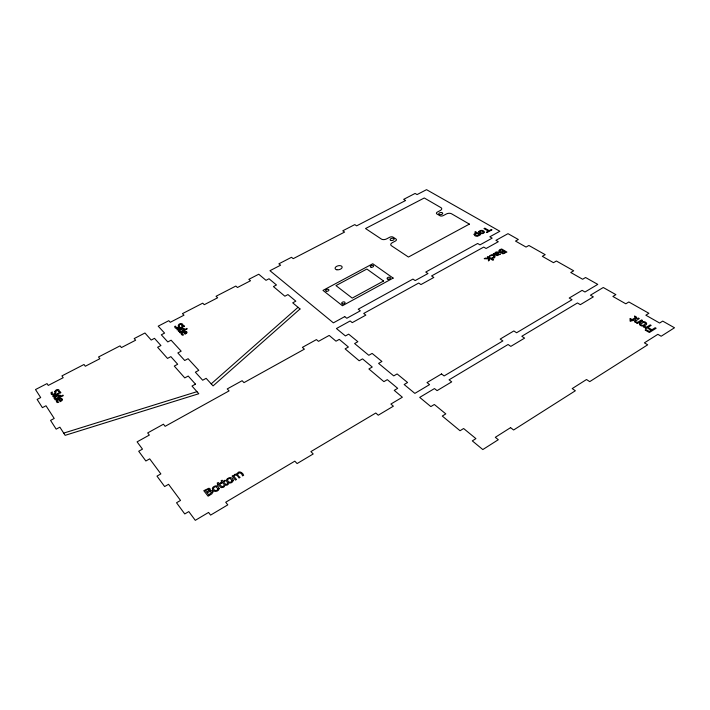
<?xml version="1.0" encoding="UTF-8"?>
<svg xmlns="http://www.w3.org/2000/svg" width="710" height="710" viewBox="0 0 710 710"><rect width="100%" height="100%" fill="white"/><g stroke="black" fill="none" stroke-linecap="round" stroke-linejoin="round"><path stroke-width="1.06" d="M211.207 383.861L298.031 307.306M63.705 433.109L196.972 391.663M181.148 333.585L181.503 334.596L182.825 335.289C185.132 334.934 179.781 333.452 183.349 332.298L185.115 334.161C190.919 331.401 182.097 329.502 181.148 333.585M54.776 391.494L54.883 393.242L53.507 394.254L52.176 393.802L52.3 391.982L51.022 392.648C50.259 396.322 56.694 395.195 55.93 392.177C57.004 386.657 58.726 393.81 59.649 391.68L58.788 389.755A2.769 1.553 -24.5 0 0 57.572 389.577L55.788 390.234L54.776 391.494M59.64 396.384L56.285 398.612L55.016 397.946A1.207 0.683 -24.7 0 1 55.265 397.298L58.114 395.745L59.64 396.384M498.606 252.787C495.482 256.23 497.994 254.331 500.443 254.082L497.071 255.627L493.246 253.674L494.453 253.479L495.757 252.174A1.864 1.047 -7.1 0 1 496.805 251.961L497.16 251.97A2.103 1.18 -7.1 0 1 498.118 252.263L498.606 252.787M645.683 323.272L644.609 324.639L642.781 325.34A1.651 0.994 -0.3 0 1 641.6 325.189L640.952 324.816A1.642 0.985 -0.3 0 1 640.677 324.115L643.579 322.305L645.683 323.272M232.108 480.466C231.886 483.111 227.369 482.702 227.617 479.969A1.695 1.163 -21.8 0 1 228.212 479.099L228.993 478.638A1.677 1.154 -21.8 0 1 230.164 478.478L232.108 480.466M501.358 252.751L502.928 253.852L506.913 252.068L501.65 248.988C497.062 249.769 498.748 253.355 501.358 252.751M182.035 325.304C181.866 327.363 184.156 324.053 181.92 323.795A2.574 1.447 -19.3 0 0 180.686 323.662C178.592 323.698 177.828 325.517 178.476 327.177C175.965 329.99 176.142 324.647 174.651 326.485C174.607 329.245 178.813 328.943 179.63 326.884C178.068 325.029 181.334 323.032 182.035 325.304M217.988 488.764C217.757 491.435 213.195 491.036 213.497 488.258A1.704 1.171 -22.8 0 1 214.109 487.371L214.89 486.909A1.695 1.163 -22.8 0 1 216.08 486.74L217.988 488.764M209.281 490.042L206.672 492.243L205.412 490.637L208.163 489.234L209.281 490.042M489.607 258.325L489.376 260.375L488.382 260.925L488.702 258.848L484.229 258.706L485.276 258.12L488.915 258.271L487.353 256.958L488.143 256.514L493.601 259.807L492.802 260.25L489.607 258.325M186.41 332.28L185.381 333.363L184.032 331.943L185.825 331.677L186.41 332.28M212.911 491.95L211.908 493.805L208.101 496.192L203.788 490.681L209.006 488.214L210.355 489.163L209.894 490.654L212.086 490.654L212.911 491.95M479.578 231.708L481.699 233.146A1.34 0.737 -7.8 0 0 482.667 232.986L483.235 232.676A1.358 0.737 -7.8 0 0 483.546 232.135L481.407 230.892L479.578 231.708M475.017 234.264L476.925 235.684A1.065 0.586 -8 0 0 477.812 235.578L478.886 234.54L476.783 233.306L475.017 234.264M494.311 256.603L491.826 257.899L492.571 258.342C495.589 258.431 496.148 254.704 492.802 254.721A2.387 1.34 -7.3 0 0 491.187 254.863C486.421 258.369 492.962 253.337 494.311 256.603M233.297 480.253C232.915 483.954 225.949 484.22 226.508 480.022A2.955 2.032 -21.8 0 1 227.528 478.647L228.735 477.936A2.929 2.015 -21.8 0 1 230.608 477.617L232.232 478.283L233.297 480.253M56.312 400.901L57.057 402.579L58.779 402.321L57.199 401.106L58.752 399.481L60.208 401.647C66.651 398.692 57.714 396.322 56.312 400.901M219.177 488.551C218.786 492.287 211.749 492.562 212.388 488.303A2.982 2.05 -22.8 0 1 213.426 486.909L214.651 486.199A2.946 2.023 -22.8 0 1 216.523 485.871L218.139 486.554L219.177 488.551M474.094 234.256C474.378 237.238 478.797 236.173 479.809 235.072L480.581 234.646L475.496 231.682L474.724 232.099L476.277 233.004L474.094 234.256M211.642 492.367L208.749 494.897L207.151 492.855L210.053 491.355L211.642 492.367M635.468 321.124L635.636 321.648A2.068 1.242 -0.6 0 0 636.737 322.109L637.855 322.225L641.609 319.89L642.479 320.387L637.447 323.529L636.577 323.023L637.136 322.677C632.353 323.086 634.722 318.231 638.414 318.053L639.284 318.55L635.468 321.124M636.462 317.272L632.832 319.997L633.409 320.343L632.708 320.778L632.122 320.441L630.675 321.337L629.823 320.831L631.261 319.935L629.681 319.021L630.382 318.586L631.971 319.5C637.358 318.027 633.746 317.104 634.651 315.941L636.462 317.272M61.832 399.535L60.607 400.742L59.498 399.091L61.344 398.825L61.832 399.535M478.691 231.682L479.099 232.853L481.513 233.67A2.343 1.278 -7.8 0 0 483.04 233.377L483.918 232.898A2.37 1.287 -7.8 0 0 484.477 232.046C483.688 229.836 479.951 229.871 478.691 231.682M502.21 252.44L503.168 253.213L505.484 252.183L503.94 251.278L502.21 252.44M639.639 323.662L639.533 324.071A2.858 1.722 -0.3 0 0 640.056 325.162L641.059 325.748A2.893 1.739 -0.3 0 0 642.905 326.023C651.691 324.603 642.816 318.373 639.639 323.662M499.547 251.091L500.781 252.041L503.354 250.932L501.411 249.796L499.547 251.091M237.22 473.499L236.998 474.067L234.779 474.342L233.519 475.904L233.146 475.46L232.09 476.082L235.445 480.102L236.51 479.481L233.998 476.481C235.125 473.242 238.258 475.957 239.021 477.999L240.086 477.377C234.167 474.023 241.045 470.091 242.598 475.895L243.654 475.274C242.829 472.611 238.8 470.206 237.22 473.499M497.603 253.133L496.086 254.455L494.994 253.807L496.201 252.645L497.603 253.133M178.885 330.132L178.609 330.452A1.961 1.109 -19.4 0 0 178.423 331.304L180.02 331.978L179.479 332.262L179.905 332.715L187.28 328.854L186.854 328.402L184.565 329.6A2.769 1.571 -19.4 0 0 184.032 328.561L181.68 328.57L178.885 330.132M54.643 396.908L54.306 397.263A2.103 1.189 -24.7 0 0 53.978 398.239L55.46 399.038L54.874 399.348L55.22 399.872L63.305 395.639L62.95 395.124L60.439 396.437A2.982 1.677 -24.6 0 0 60.084 395.23L57.723 395.195L54.643 396.908M223.854 485.959L221.99 486.865L219.638 484.22L221.6 483.066L221.138 482.507L219.177 483.661L218.236 482.489L217.162 483.119L218.103 484.282L217.384 484.708L217.837 485.276L218.565 484.85L220.996 487.637L223.33 487.353L224.422 486.536L223.916 485.915M227.75 483.661L225.895 484.575L223.526 481.939L225.487 480.794L225.026 480.226L223.064 481.38L222.123 480.217L221.059 480.839L221.999 482.001L221.28 482.427L221.742 482.986L222.461 482.569L224.901 485.347L227.236 485.054L228.318 484.238L227.75 483.661M300.019 308.983L213.08 385.894L206.14 378.341L202.678 380.223L195.365 372.191L198.791 370.336L188.097 358.701L184.724 360.502L177.837 352.941L181.174 351.166L171.101 340.205L167.8 341.927L161.312 334.8L164.578 333.105L158.197 326.165L168.776 320.698L170.276 322.287L183.979 315.196L182.452 313.634L202.714 303.17L204.276 304.688L217.65 297.765L216.053 296.274L235.827 286.059L237.459 287.514L250.506 280.761L248.846 279.332L258.742 274.22L266.002 280.326L269.028 278.755L276.465 284.976L273.421 286.574L284.861 296.212L287.949 294.579L295.821 301.164L292.715 302.824L300.019 308.983M180.065 330.026L179.568 330.461A1.127 0.639 -19.4 0 0 179.408 331.029L180.775 331.588L183.828 329.99L182.843 328.97L180.065 330.026M510.579 427.642L495.305 437.316L498.305 439.712L482.809 449.563L472.31 440.883L475.922 438.62L463.621 428.52L460.044 430.739L442.286 416.051L445.809 413.894L434.334 404.487L430.846 406.599L419.716 397.387L434.476 388.556L437.076 390.642L451.702 381.865L449.066 379.814L508.076 344.492L510.818 346.382L524.592 338.12L521.823 336.265L577.461 302.957L580.336 304.67L593.329 296.869L590.436 295.191L603.26 287.506L615.889 294.641L612.89 296.461L625.812 303.809L628.838 301.963L648.896 313.296L645.843 315.196L659.625 323.041L662.705 321.106L674.5 327.772L661.17 336.238L657.859 334.321L644.396 342.85L647.68 344.811L589.708 381.643L586.531 379.513L572.198 388.592L575.357 390.757L513.605 429.994L510.579 427.642M651.15 330.256L649.233 331.464L645.958 329.555L645.159 330.061L649.375 332.52L656.138 328.251L655.197 327.709L651.949 329.76L648.798 327.931L647.999 328.437L651.15 330.256M644.218 326.36L643.331 326.919L645.949 327.567L645.204 328.038L646.082 328.552L651.141 325.375L650.253 324.869L646.668 327.115L644.263 326.387M208.571 512.434L195.294 520.332L188.798 511.573L184.76 513.951L176.541 502.76L180.535 500.426L168.563 484.3L164.64 486.554L156.981 476.117L160.859 473.907L149.686 458.846L145.87 460.994L138.707 451.24L142.488 449.128L137.092 441.86L149.331 435.079L147.68 432.923L163.442 424.207L165.128 426.328L229.073 390.89L227.236 388.929L242.119 380.702L243.983 382.628L304.386 349.16L302.38 347.376L316.447 339.593L318.479 341.359L329.183 335.422L336.007 341.19L339.273 339.371L348.406 347.03L345.113 348.876L359.198 360.778L362.535 358.878L372.253 367.026L368.889 368.96L383.897 381.643L387.314 379.655L397.68 388.343L394.236 390.376L402.357 397.227L390.899 404.043L393.375 406.191L378.244 415.208L375.794 413.016L310.9 451.604L313.199 453.965L297.091 463.568L294.827 461.154L225.709 502.245L227.795 504.863L210.613 515.096L208.571 512.434M441.522 373.948L427.012 382.575L429.568 384.616L414.862 393.384L404.159 384.527L407.575 382.512L397.112 373.93L393.73 375.901L378.59 363.378L381.927 361.461L372.12 353.411L368.809 355.293L354.601 343.542L357.867 341.705L348.654 334.144L345.415 335.945L336.451 328.535L350.154 320.955L352.249 322.642L365.836 315.116L363.715 313.456L418.714 283.041L420.95 284.577L433.819 277.45L431.565 275.942L483.732 247.089L486.084 248.491L498.296 241.72L495.935 240.344L508.005 233.67L518.335 239.501L515.504 241.08L526.048 247.071L528.888 245.474L545.2 254.686L542.316 256.328L553.489 262.682L556.391 261.014L573.689 270.794L570.76 272.498L582.626 279.252L585.572 277.512L597.758 284.39L584.969 292.014L582.12 290.363L569.207 298.04L572.029 299.718L516.587 332.768L513.854 330.94L500.186 339.069L502.884 340.924L444.105 375.954L441.522 373.948M344.732 316.616L333.38 322.855L269.969 270.696L280.592 265.194L278.87 263.818L291.482 257.304L293.221 258.662L344.598 232.072L342.761 230.812L354.778 224.608L356.633 225.851L405.587 200.513L403.653 199.359L415.101 193.44L417.063 194.576L426.541 189.668L499.84 231.274L489.82 236.794L492.154 238.152L479.987 244.861L477.67 243.477L425.743 272.045L427.97 273.536L415.155 280.592L412.954 279.083L358.222 309.196L360.316 310.82L346.799 318.275L344.732 316.616M491.835 229.898L486.936 232.578L486.341 232.232L488.391 231.114L483.989 228.584L484.797 228.15L489.199 230.67L491.24 229.552L491.835 229.898M383.595 281.018L352.222 298.102L335.972 285.606L366.866 269.037L383.595 281.018M195.472 384.145L191.993 386.045L198.8 393.73L65.142 435.328L59.871 427.18L56.17 429.159L50.561 420.391L54.217 418.456L45.999 405.765L42.405 407.655L37.124 399.419L40.692 397.564L35.5 389.55L47.029 383.595L48.253 385.423L63.19 377.693L61.93 375.892L84.002 364.496L85.315 366.245L99.87 358.719L98.521 356.988L120.034 345.877L121.428 347.563L135.619 340.214L134.199 338.563L144.955 333.008L151.212 340.055L154.496 338.342L160.93 345.53L157.611 347.27L167.498 358.417L170.862 356.633L177.677 364.257L174.278 366.076L184.777 377.906L188.221 376.043L195.472 384.145M393.136 278.089L342.433 305.744L322.988 290.39L372.75 263.738L393.136 278.089M469.363 224.112L408.445 257.038L391.432 245.74A3.807 2.086 -10.9 0 1 392.337 242.669L395.399 241.045A2.529 1.376 -10.9 0 0 395.985 239.021L393.109 237.149A2.52 1.367 -11 0 0 389.648 237.282L386.604 238.888A3.763 2.041 -11.3 0 1 381.43 239.092L365.535 228.54L424.269 197.983L440.99 207.666A3.701 1.944 -9.5 0 1 440.306 210.506L437.378 212.05A2.485 1.313 -9.4 0 0 436.907 213.958L439.898 215.716A2.494 1.322 -9.3 0 0 443.359 215.565L446.297 214.003A3.754 1.988 -9.1 0 1 451.507 213.763L469.363 224.112M60.492 392.115L59.489 392.639L59.889 393.225L60.891 392.701L60.492 392.115M58.548 393.18L52.771 396.198L53.117 396.721L58.894 393.695L58.548 393.18M182.195 326.795L176.914 329.546L177.34 329.999L182.621 327.239L182.195 326.795M183.97 325.828L183.047 326.307L183.535 326.813L184.458 326.334L183.97 325.828M336.824 269.764A3.594 2.006 -13 0 0 342.158 267.2A3.594 2.006 -13 0 0 336.904 266.206A3.594 2.006 -13 0 0 336.824 269.764M391.272 240.495A2.015 1.101 -11 0 0 394.086 239.004A2.015 1.101 -11 0 0 390.953 238.622A2.015 1.101 -11 0 0 391.272 240.495M439.552 214.58A1.988 1.047 -9.4 0 0 442.703 213.506A1.988 1.047 -9.4 0 0 439.996 212.698A1.988 1.047 -9.4 0 0 439.552 214.58M388.05 279.199A1.695 0.976 -11.2 0 0 390.42 277.903A1.695 0.976 -11.2 0 0 387.784 277.53A1.695 0.976 -11.2 0 0 388.05 279.199M371.241 267.271A1.66 0.932 -11.8 0 0 373.575 266.01A1.66 0.932 -11.8 0 0 371.019 265.664A1.66 0.932 -11.8 0 0 371.241 267.271M326.493 291.277A1.686 0.967 -13.6 0 0 328.916 289.982A1.686 0.967 -13.6 0 0 326.378 289.591A1.686 0.967 -13.6 0 0 326.493 291.277M342.602 303.96A1.722 1.012 -13.1 0 0 345.06 302.611A1.722 1.012 -13.1 0 0 342.442 302.194A1.722 1.012 -13.1 0 0 342.602 303.96"/></g></svg>
